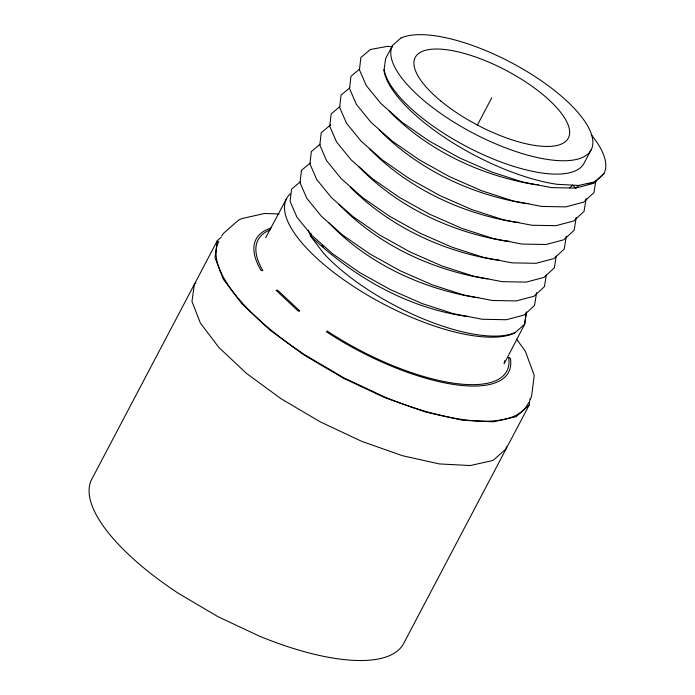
<?xml version="1.0" encoding="UTF-8"?>
<svg xmlns="http://www.w3.org/2000/svg" width="695" height="695" viewBox="0 0 695 695"><rect width="100%" height="100%" fill="white"/><g stroke="black" fill="none" stroke-linecap="round" stroke-linejoin="round"><path stroke-width="1.04" d="M310.943 233.12L310.613 236.144L323.627 253.319A123.38 44.011 27.8 0 0 515.516 332.323L524.638 324.252L526.489 312.038M400.893 38.017L392.614 45.34L385.638 58.58L383.961 70.569A123.38 44.011 27.8 0 0 557.138 184.314L578.796 185.443L594.729 181.855L603.851 173.785A123.38 44.011 27.8 0 0 591.245 134.804M221.219 237.204L217.387 240.592L214.99 257.723L223.364 279.303L241.964 303.845L269.504 329.682L304.115 355.058L343.443 378.245L384.795 397.662L425.366 411.979L462.384 420.223L493.328 421.83L516.09 416.705L529.112 405.176L530.016 398.748M504.587 360.705L504.162 363.728L524.638 324.252L526.315 312.264M506.403 446.746L506.099 448.883L493.076 460.411L470.315 465.546L439.37 463.93L402.353 455.685L361.782 441.368L320.43 421.952L281.11 398.774L246.49 373.397L218.951 347.552L200.351 323.01L191.976 301.439L194.374 284.307L195.912 282.952M536.61 292.647L534.533 305.444L524.178 315.026L506.386 319.735L482.339 319.283L453.661 313.775L422.273 303.619L390.277 289.58L359.836 272.666L332.992 254.066L311.542 235.118L296.93 217.161L290.119 201.472L291.544 189.17L300.283 181.821M546.34 274.907L544.437 286.635L534.081 296.218L516.281 300.926L492.242 300.475L463.565 294.967L432.168 284.811L400.181 270.772L369.74 253.857L342.896 235.258L321.446 216.31L306.834 198.353L300.023 182.663L301.448 170.362L310.187 163.012M556.243 256.099L554.341 267.827L543.976 277.409L526.184 282.118L502.146 281.666L473.469 276.158L442.072 266.003L410.076 251.964L379.635 235.049L352.791 216.449L331.35 197.502L316.738 179.545L309.927 163.855L311.343 151.553L320.082 144.204M566.321 236.222L564.244 249.018L553.88 258.601L536.088 263.309L512.05 262.858L483.364 257.35L451.976 247.194L419.98 233.155L389.539 216.241L362.694 197.641L341.254 178.693L326.633 160.736L319.822 145.047L321.246 132.745L330.785 124.726M576.216 217.413L574.139 230.21L563.784 239.792L545.992 244.501L521.945 244.049L493.268 238.541L461.88 228.386L429.884 214.347L399.443 197.432L372.598 178.832L351.149 159.885L336.536 141.928L329.725 126.238L331.15 113.937L339.89 106.587M586.12 198.605L584.043 211.402L573.688 220.984L555.896 225.693L531.849 225.241L503.171 219.733L471.775 209.577L439.787 195.538L409.346 178.624L382.502 160.024L361.053 141.076L346.44 123.119L339.629 107.43L341.054 95.128L349.793 87.779M595.85 180.865L593.947 192.593L583.583 202.175L565.791 206.884L541.753 206.432L513.075 200.924L481.678 190.769L449.682 176.73L419.241 159.815L392.397 141.215L370.956 122.268L356.344 104.311L349.533 88.621L350.949 76.32L359.689 68.97M530.476 399.121L531.658 395.811L534.247 375.465L525.368 351.288L516.602 339.16M217.387 240.592L91.87 479.011A176.252 62.871 27.8 0 0 178.598 593.478L217.926 616.665L259.278 636.073A176.252 62.871 27.8 0 0 403.595 643.596L529.112 405.176M286.592 198.57L265.638 237.786M477.135 125.552L491.791 97.717M590.976 150.085L584.009 163.325A112.164 40.015 27.8 0 1 478.959 152.726A112.164 40.015 27.8 0 1 384.109 69.491M221.609 236.048L223.668 233.199L236.543 221.809L239.228 219.707L242.407 218.473L264.404 213.513L278.999 213.912M594.729 181.855L593.487 183.367L575.695 188.076L551.656 187.624L522.97 182.116L491.582 171.96L459.586 157.921L429.145 141.007L402.301 122.407L380.86 103.459L366.248 85.502L359.428 69.813L360.853 57.511L370.392 49.493L387.358 46.357L392.632 46.817M569.761 187.963L572.628 185.122L575.695 188.076L578.796 185.443M603.851 173.785L593.487 183.367L586.762 183.645M515.516 332.323L514.691 333.053A134.595 48.016 27.8 0 1 360.636 290.97A134.595 48.016 27.8 0 1 290.197 193.94M538.529 184.679L535.359 184.644C480.983 175.8 427.938 150.624 389.217 111.165M528.634 203.487L525.455 203.453C471.088 194.609 418.034 169.432 379.314 129.974M518.731 222.296L515.56 222.261C461.185 213.417 408.13 188.241 369.41 148.782M508.827 241.104L505.656 241.069C450.994 232.104 397.436 206.841 358.829 166.765M498.923 259.913L495.752 259.878C441.664 251.156 389.131 226.057 350.289 187.224M487.968 278.712L485.848 278.686C431.195 269.721 377.628 244.458 339.021 204.382M478.064 297.521L475.945 297.495C420.996 288.416 366.943 263.049 328.44 222.365M468.161 316.329L466.05 316.303C407.044 307.763 353.373 276.862 310.613 236.144L308.267 230.097M321.941 245.3L323.305 246.942M400.989 38.077A112.164 40.093 27.7 0 1 570.439 104.476A112.164 40.093 27.7 0 1 516.072 151.606A112.164 40.093 27.7 0 1 392.614 45.34M528.565 402.596A174.636 62.298 27.8 0 1 384.691 396.975L343.712 377.741L304.749 354.763A174.636 62.298 27.8 0 1 218.821 241.347M271.05 228.038A142.675 50.891 27.8 0 0 260.99 270.381L262.884 270.676A140.581 50.153 27.8 0 1 270.147 229.906M327.293 331.107L326.355 331.715A142.675 50.891 27.8 0 0 510.425 358.411L508.671 357.412A140.581 50.153 27.8 0 1 327.293 331.107M299.684 310.865L298.337 311.169L276.037 290.249L277.713 290.249L299.684 310.865M440.865 101.053A86.528 30.867 27.8 0 0 568.31 138.114A86.528 30.867 27.8 0 0 466.206 53.984A86.528 30.867 27.8 0 0 440.865 101.053"/></g></svg>
